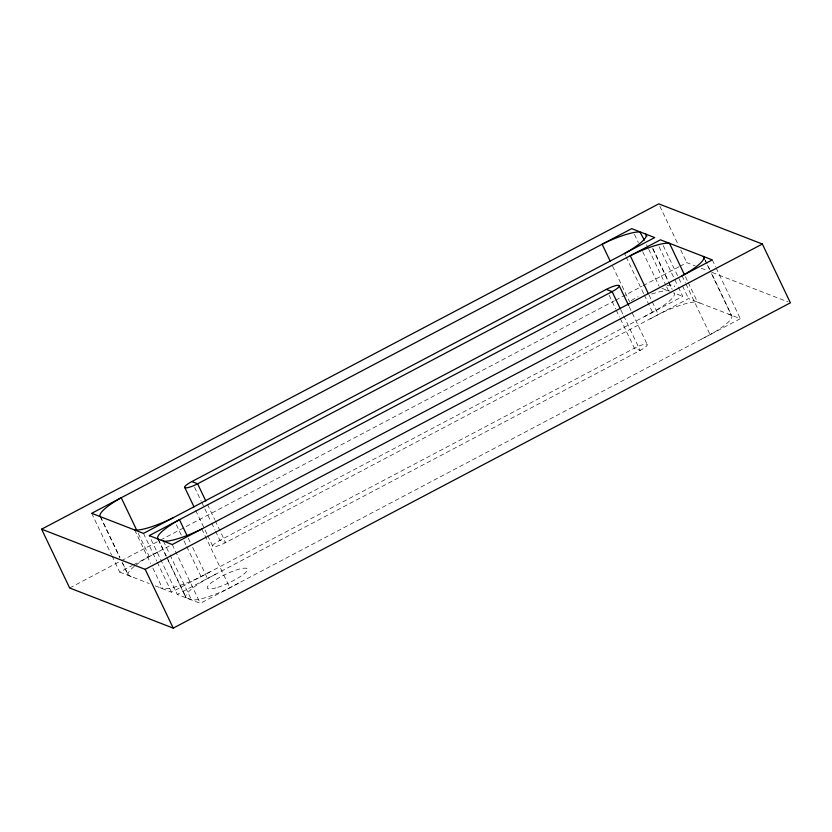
<?xml version="1.0" encoding="UTF-8"?>
<svg xmlns="http://www.w3.org/2000/svg" width="832" height="832" viewBox="0 0 832 832"><rect width="100%" height="100%" fill="white"/><g stroke="black" fill="none" stroke-linecap="round" stroke-linejoin="round"><path stroke-width="0.62" stroke-dasharray="4.16 3.12" d="M210.101 571.854L199.566 577.377A39.229 8.091 -25.5 0 1 163.28 588.869L160.014 587.725M238.878 583.014L228.342 588.536A39.229 8.091 -25.5 0 1 192.067 600.028L185.879 597.563L166.629 557.211M649.948 318.937L660.473 313.446A39.468 8.143 -25.5 0 1 696.696 301.964L700.024 303.066M69.649 587.974L120.214 561.319M121.358 560.716L159.286 540.727M160.441 540.114L614.39 300.82M615.545 300.217L641.971 286.281M643.126 285.678L678.756 266.895M679.9 266.292L686.795 262.652L695.23 265.928M112.029 555.963L119.725 572.104L132.226 565.521M133.37 564.918L170.934 545.116M678.361 287.154L682.76 296.379L219.898 540.363A11.097 2.288 -25.5 0 0 213.127 546.572A11.097 2.288 -25.5 0 0 225.649 542.599L688.511 298.605L740.314 318.687L200.304 603.346L177.289 594.422L149.24 535.621M155.22 585.863L171.527 592.186L634.39 348.202A11.097 2.288 -25.5 0 1 646.911 344.23A11.097 2.288 -25.5 0 1 640.151 350.428L177.289 594.422M644.186 316.711L654.597 311.168A39.468 8.143 -25.5 0 0 674.17 293.228L673.743 292.885L682.76 296.379M215.862 574.09L205.452 579.634A39.468 8.143 -25.5 0 0 185.879 597.563M701.74 339.019L712.15 333.486A39.468 8.143 -25.5 0 0 731.723 315.546L710.278 270.587M158.298 551.772L147.846 557.326A39.229 8.091 -25.5 0 0 136.074 564.98M670.02 291.127L667.982 290.774A39.229 8.091 -25.5 0 0 650 294.632M131.238 576.566L128.242 575.286L122.19 562.609M728.801 314.226L731.723 315.546M701.251 268.258L707.273 270.598M712.098 272.459L787.987 301.891M661.939 288.309L668.554 290.867L666.359 286.26M119.725 572.104L149.23 583.544M712.275 259.896L715.572 266.812M716.123 267.966L740.314 318.687M705.328 260.208L709.727 269.433M704.35 258.7L709.301 269.079M711.506 273.686L731.297 315.193M659.849 206.159L677.997 244.213M680.753 249.974L686.795 262.652M685.433 276.744L687.638 281.351M688.178 282.506L697.528 302.099M682.063 275.818L685.36 282.734M685.911 283.889L710.102 334.62M663.218 245.575L681.918 284.773M682.469 285.927L688.511 298.605M659.11 246.802L677.81 286M652.725 248.269L668.117 280.55M668.668 281.705L671.965 288.621M652.85 249.07L668.242 281.351M668.793 282.506L672.09 289.422M646.558 244.754L648.211 248.217M648.762 249.361L665.808 285.106M634.442 234.416L638.29 242.486M642.689 251.711L659.183 286.302M648.96 294.934L651.706 300.695M652.257 301.85L658.31 314.538M624.499 253.5L625.602 255.809M626.153 256.963L643.75 293.852M644.301 295.006L652.548 312.302M612.591 266.136L629.637 301.87M629.179 306.644L647.327 344.698M620.901 310.076L623.106 314.694M623.657 315.848L640.151 350.428L634.39 348.202L620.1 318.219M609.097 295.162L615.701 309.005M616.252 310.149L619.549 317.075M207.501 504.556L214.656 519.542M215.207 520.697L225.649 542.599L219.898 540.363L215.498 531.149M194.605 487.334L201.198 501.166M201.75 502.32L211.099 521.924M211.65 523.078L214.947 529.994M195.666 510.37L207.22 534.581M207.761 535.725L212.711 546.104M201.812 528.975L229.861 587.766M188.25 538.148L190.445 542.755M192.65 547.373L207.501 578.5M176.332 524.732L181.282 535.111M184.028 540.873L186.233 545.49M186.784 546.634L201.084 576.618M172.266 544.554L200.304 603.346M163.446 541.133L169.489 553.81M170.04 554.965L191.495 599.924M158.257 539.115L166.504 556.41M167.055 557.565L186.306 597.917M158.382 539.926L166.078 556.067M143.489 533.395L156.686 561.059M157.238 562.214L171.527 592.186M138.278 533.468L149.282 556.535M134.67 529.974L150.613 563.41M152.818 568.017L162.708 588.775M100.506 516.724L119.746 557.076M122.502 562.848L128.544 575.526M100.194 516.485L119.995 557.991M91.686 513.313L111.478 554.819M631.28 300.518A31.387 6.469 -25.5 0 1 638.071 296.691M667.066 285.563A31.387 6.469 -25.5 0 1 674.658 286.78M128.242 575.286A39.229 8.091 -25.5 0 1 135.231 565.635M217.807 587.319A22.194 4.576 -25.5 0 0 247.489 569.306A22.194 4.576 -25.5 0 0 216.819 579.03A22.194 4.576 -25.5 0 0 217.807 587.319"/><path stroke-width="1.25" d="M624.499 253.5L626.548 252.366A39.468 8.143 -25.5 0 0 646.121 234.437L645.694 234.083L646.797 236.392M682.063 275.818L684.102 274.685A39.468 8.143 -25.5 0 0 703.685 256.745L703.258 256.402L704.35 258.7M41.6 529.183L658.757 203.861L762.351 244.026L790.4 302.817L173.243 628.139L69.649 587.974L41.6 529.183L145.205 569.348L173.243 628.139M191.849 481.572L654.711 237.578L631.696 228.654L91.686 513.313L143.489 533.395L606.351 289.401A11.097 2.288 -25.5 0 1 618.873 285.428A11.097 2.288 -25.5 0 1 612.102 291.637L149.24 535.621L172.266 544.554L712.275 259.896L660.473 239.814L197.61 483.798A11.097 2.288 -25.5 0 1 185.089 487.77A11.097 2.288 -25.5 0 1 191.849 481.572L197.61 483.798L205.858 501.093M145.205 569.348L762.351 244.026M173.035 517.816L171.517 518.575A39.229 8.091 -25.5 0 1 135.242 530.078L134.67 529.974M201.812 528.975L200.304 529.734A39.229 8.091 -25.5 0 1 164.018 541.226L163.446 541.133M606.351 289.401L612.102 291.637L620.35 308.922M100.506 516.724L100.194 516.485A39.229 8.091 -25.5 0 1 119.798 498.524L121.233 497.734L136.635 530.015M158.257 539.115L157.83 538.772A39.468 8.143 -25.5 0 1 177.403 520.832L179.452 519.698L187.148 535.839M684.33 274.435L669.49 243.308L668.658 243.173A39.468 8.143 -25.5 0 0 632.424 254.644L630.261 255.736L648.409 293.779M644.363 240.146L639.933 231.972A39.229 8.091 -25.5 0 0 603.658 243.464L602.139 244.234L610.386 261.518M619.289 285.896L628.638 305.49M184.673 487.302L194.022 506.906"/></g></svg>
